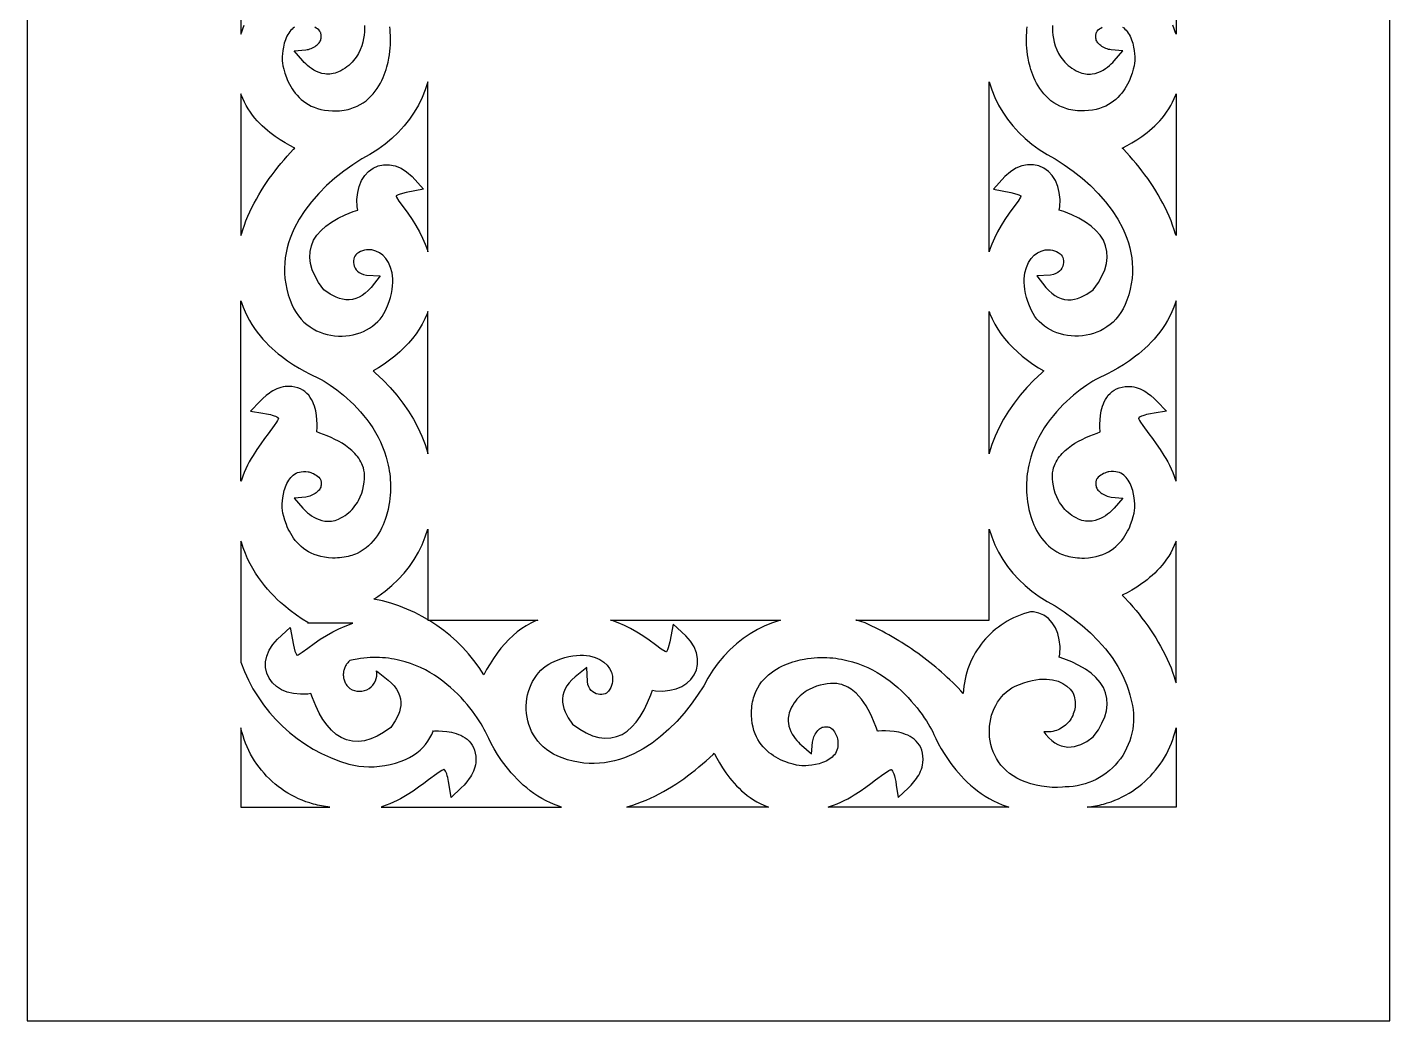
# Model space of a CAD drawing. Extents: x -128 to 128, y -328 to 328.
# Drawn here: x -127.5 to 127.5, y -327.5 to -141.6 of the extents above; entities that cross this region are included whole.
import ezdxf

# ---------------------------------------------------------------- set-up
doc = ezdxf.new("R2010")
doc.units = 0
doc.header["$MEASUREMENT"] = 0
doc.layers.get('0').update_dxf_attribs({"linetype": 'CONTINUOUS'})

msp = doc.modelspace()

# ---------------------------------------------------------------- linework, layer by layer
at = {"color": 1}
msp.add_lwpolyline([(-127.5, -327.5), (127.5, -327.5), (127.5, 327.5), (-127.5, 327.5)], close=True, dxfattribs=at)
for points in [[(-87.5, -109.06), (-87.5, -142.85), (-87.43, -142.62), (-87.17, -141.89), (-86.89, -141.19)], [(87.5, -109.06), (87.5, -142.85), (87.43, -142.62), (87.17, -141.89), (86.89, -141.19)], [(-77.46, -141.52), (-77.72, -141.7), (-77.95, -141.9), (-78.17, -142.13), (-78.38, -142.38), (-78.57, -142.65), (-78.75, -142.94), (-78.91, -143.25), (-79.05, -143.57), (-79.18, -143.9), (-79.3, -144.24), (-79.4, -144.57), (-79.56, -145.27), (-79.68, -145.92), (-79.75, -146.52), (-79.79, -147.05), (-79.81, -147.45), (-79.8, -147.83), (-79.74, -148.31), (-79.64, -148.8), (-79.49, -149.43), (-79.28, -150.15), (-79, -150.96), (-78.83, -151.37), (-78.64, -151.79), (-78.43, -152.22), (-78.19, -152.65), (-77.93, -153.07), (-77.64, -153.49), (-77.33, -153.9), (-77, -154.3), (-76.63, -154.69), (-76.24, -155.06), (-75.82, -155.41), (-75.36, -155.73), (-74.87, -156.03), (-74.35, -156.31), (-73.79, -156.55), (-73.19, -156.76), (-72.55, -156.94), (-71.87, -157.07), (-71.13, -157.16), (-70.35, -157.21), (-69.9, -157.21), (-69.45, -157.2), (-69.03, -157.18), (-68.61, -157.13), (-68.21, -157.08), (-67.83, -157.01), (-67.45, -156.93), (-67.09, -156.83), (-66.74, -156.73), (-66.41, -156.61), (-66.08, -156.48), (-65.78, -156.35), (-65.17, -156.04), (-64.62, -155.69), (-64.1, -155.32), (-63.62, -154.91), (-63.17, -154.48), (-62.76, -154.02), (-62.38, -153.55), (-62.03, -153.05), (-61.71, -152.55), (-61.41, -152.03), (-61.15, -151.51), (-60.91, -150.99), (-60.7, -150.48), (-60.51, -149.97), (-60.34, -149.47), (-60.2, -149), (-59.97, -148.1), (-59.8, -147.33), (-59.7, -146.72), (-59.62, -146.07), (-59.57, -145.47), (-59.53, -144.87), (-59.51, -144.29), (-59.51, -143.71), (-59.53, -143.13), (-59.56, -142.57), (-59.6, -142.01), (-59.66, -141.46)], [(-64.41, -141.26), (-64.38, -141.81), (-64.39, -142.4), (-64.45, -143.03), (-64.55, -143.69), (-64.7, -144.37), (-64.91, -145.07), (-65.19, -145.77), (-65.52, -146.45), (-65.72, -146.8), (-65.94, -147.14), (-66.18, -147.48), (-66.43, -147.8), (-66.71, -148.12), (-67.01, -148.42), (-67.33, -148.71), (-67.67, -148.99), (-68.03, -149.25), (-68.42, -149.5), (-68.83, -149.72), (-69.26, -149.93), (-69.58, -150.06), (-69.9, -150.16), (-70.22, -150.24), (-70.54, -150.3), (-70.86, -150.33), (-71.17, -150.34), (-71.47, -150.34), (-71.79, -150.31), (-72.35, -150.2), (-72.89, -150.04), (-73.39, -149.83), (-73.87, -149.58), (-74.3, -149.31), (-74.7, -149.03), (-75.06, -148.73), (-75.39, -148.44), (-75.68, -148.16), (-75.94, -147.88), (-77.54, -145.99), (-75.35, -145.79), (-75.1, -145.75), (-74.85, -145.7), (-74.6, -145.62), (-74.34, -145.52), (-74.09, -145.41), (-73.85, -145.28), (-73.62, -145.14), (-73.4, -144.99), (-73.21, -144.83), (-73.03, -144.66), (-72.88, -144.48), (-72.75, -144.31), (-72.65, -144.14), (-72.58, -143.96), (-72.53, -143.78), (-72.49, -143.58), (-72.47, -143.39), (-72.47, -143.21), (-72.48, -143.05), (-72.5, -142.91), (-72.53, -142.77), (-72.58, -142.64), (-72.63, -142.52), (-72.7, -142.41), (-72.76, -142.31), (-72.95, -142.08), (-73.16, -141.89), (-73.4, -141.71), (-73.65, -141.55)], [(77.46, -141.52), (77.72, -141.7), (77.95, -141.9), (78.17, -142.13), (78.38, -142.38), (78.57, -142.65), (78.75, -142.94), (78.91, -143.25), (79.05, -143.57), (79.18, -143.9), (79.3, -144.24), (79.4, -144.57), (79.56, -145.27), (79.68, -145.92), (79.75, -146.52), (79.79, -147.05), (79.81, -147.45), (79.8, -147.83), (79.74, -148.31), (79.64, -148.8), (79.49, -149.43), (79.28, -150.15), (79, -150.96), (78.83, -151.37), (78.64, -151.79), (78.43, -152.22), (78.19, -152.65), (77.93, -153.07), (77.64, -153.49), (77.33, -153.9), (77, -154.3), (76.63, -154.69), (76.24, -155.06), (75.82, -155.41), (75.36, -155.73), (74.87, -156.03), (74.35, -156.31), (73.79, -156.55), (73.19, -156.76), (72.55, -156.94), (71.87, -157.07), (71.13, -157.16), (70.35, -157.21), (69.9, -157.21), (69.45, -157.2), (69.03, -157.18), (68.61, -157.13), (68.21, -157.08), (67.82, -157.01), (67.45, -156.93), (67.09, -156.83), (66.74, -156.73), (66.41, -156.61), (66.08, -156.48), (65.78, -156.35), (65.17, -156.04), (64.62, -155.69), (64.1, -155.32), (63.62, -154.91), (63.17, -154.48), (62.76, -154.02), (62.38, -153.55), (62.03, -153.05), (61.71, -152.55), (61.41, -152.03), (61.15, -151.51), (60.91, -150.99), (60.7, -150.48), (60.51, -149.97), (60.34, -149.47), (60.2, -149), (59.97, -148.1), (59.8, -147.33), (59.7, -146.72), (59.62, -146.07), (59.57, -145.47), (59.53, -144.87), (59.51, -144.29), (59.51, -143.71), (59.53, -143.13), (59.56, -142.57), (59.6, -142.01), (59.66, -141.46)], [(64.41, -141.26), (64.38, -141.81), (64.39, -142.4), (64.45, -143.03), (64.55, -143.69), (64.7, -144.37), (64.91, -145.07), (65.19, -145.77), (65.52, -146.45), (65.72, -146.8), (65.94, -147.14), (66.18, -147.48), (66.43, -147.8), (66.71, -148.12), (67.01, -148.42), (67.33, -148.71), (67.67, -148.99), (68.03, -149.25), (68.42, -149.5), (68.83, -149.72), (69.26, -149.93), (69.58, -150.06), (69.9, -150.16), (70.22, -150.24), (70.54, -150.3), (70.86, -150.33), (71.17, -150.34), (71.47, -150.34), (71.79, -150.31), (72.35, -150.2), (72.89, -150.04), (73.39, -149.83), (73.87, -149.58), (74.3, -149.31), (74.7, -149.03), (75.06, -148.73), (75.39, -148.44), (75.68, -148.16), (75.94, -147.88), (77.54, -145.99), (75.35, -145.79), (75.1, -145.75), (74.85, -145.7), (74.6, -145.62), (74.34, -145.52), (74.09, -145.41), (73.85, -145.28), (73.62, -145.14), (73.4, -144.99), (73.21, -144.83), (73.03, -144.66), (72.88, -144.48), (72.75, -144.31), (72.65, -144.14), (72.58, -143.96), (72.53, -143.78), (72.49, -143.58), (72.47, -143.39), (72.47, -143.21), (72.48, -143.05), (72.5, -142.91), (72.53, -142.77), (72.58, -142.64), (72.63, -142.52), (72.7, -142.41), (72.76, -142.31), (72.95, -142.08), (73.16, -141.89), (73.4, -141.71), (73.65, -141.55)]]:
    msp.add_lwpolyline(points)
for points in [[(-52.5, -151.8), (-53, -153.28), (-53.6, -154.72), (-54.3, -156.12), (-55.09, -157.48), (-55.99, -158.79), (-56.98, -160.04), (-58.07, -161.24), (-59.25, -162.38), (-60.52, -163.44), (-61.89, -164.44), (-63.36, -165.36), (-64.85, -166.17), (-66.57, -167.29), (-68.27, -168.51), (-69.91, -169.82), (-71.47, -171.21), (-72.94, -172.68), (-74.3, -174.23), (-75.53, -175.84), (-76.62, -177.51), (-77.55, -179.24), (-77.94, -180.12), (-78.29, -181.01), (-78.6, -181.92), (-78.86, -182.84), (-79.06, -183.77), (-79.22, -184.72), (-79.32, -185.67), (-79.36, -186.64), (-79.34, -187.61), (-79.27, -188.6), (-79.13, -189.6), (-78.93, -190.61), (-78.66, -191.63), (-78.32, -192.66), (-77.99, -193.48), (-77.61, -194.25), (-77.19, -194.95), (-76.73, -195.6), (-76.24, -196.19), (-75.72, -196.73), (-75.16, -197.21), (-74.58, -197.64), (-73.97, -198.03), (-73.34, -198.36), (-72.7, -198.65), (-72.03, -198.88), (-71.35, -199.07), (-70.67, -199.22), (-69.97, -199.31), (-69.27, -199.36), (-68.58, -199.37), (-67.88, -199.32), (-67.2, -199.24), (-66.52, -199.11), (-65.86, -198.94), (-65.21, -198.73), (-64.59, -198.48), (-63.99, -198.19), (-63.42, -197.86), (-62.88, -197.49), (-62.37, -197.09), (-61.9, -196.65), (-61.47, -196.18), (-61.09, -195.67), (-60.74, -195.13), (-60.44, -194.55), (-60.08, -193.72), (-59.78, -192.91), (-59.53, -192.13), (-59.34, -191.38), (-59.21, -190.66), (-59.12, -189.97), (-59.08, -189.31), (-59.09, -188.68), (-59.14, -188.08), (-59.22, -187.54), (-59.5, -186.5), (-59.89, -185.61), (-60.38, -184.86), (-60.95, -184.25), (-61.58, -183.78), (-62.25, -183.45), (-62.98, -183.25), (-63.31, -183.21), (-63.67, -183.2), (-64.03, -183.23), (-64.39, -183.3), (-64.75, -183.41), (-65.11, -183.55), (-65.46, -183.74), (-65.79, -183.96), (-66.01, -184.16), (-66.18, -184.38), (-66.31, -184.64), (-66.4, -184.93), (-66.45, -185.26), (-66.45, -185.6), (-66.4, -185.95), (-66.29, -186.3), (-66.14, -186.63), (-65.93, -186.94), (-65.67, -187.22), (-65.36, -187.47), (-64.98, -187.68), (-64.54, -187.84), (-64.02, -187.94), (-61.42, -188.07), (-63.13, -190.25), (-63.68, -190.84), (-64.24, -191.35), (-64.81, -191.78), (-65.4, -192.11), (-66.01, -192.36), (-66.63, -192.52), (-67.26, -192.58), (-67.87, -192.56), (-68.48, -192.47), (-69.07, -192.31), (-69.67, -192.09), (-70.78, -191.52), (-72.02, -190.7), (-72.96, -189.34), (-73.64, -188.14), (-74.15, -186.96), (-74.48, -185.79), (-74.62, -184.65), (-74.57, -183.53), (-74.33, -182.46), (-73.9, -181.44), (-73.29, -180.48), (-72.52, -179.6), (-71.6, -178.78), (-70.53, -178.02), (-69.32, -177.32), (-67.97, -176.67), (-66.48, -176.06), (-65.66, -175.78), (-65.75, -175.19), (-65.79, -173.8), (-65.66, -172.52), (-65.38, -171.34), (-64.93, -170.27), (-64.34, -169.34), (-63.62, -168.55), (-62.77, -167.94), (-61.83, -167.51), (-60.8, -167.3), (-59.73, -167.3), (-58.64, -167.52), (-57.55, -167.96), (-56.49, -168.62), (-55.46, -169.5), (-53.31, -171.86), (-56.6, -172.5), (-57.73, -172.79), (-58.1, -172.92), (-58.35, -173.04), (-58.47, -173.12), (-58.45, -173.19), (-58.38, -173.38), (-57.94, -174.14), (-57.16, -175.19), (-56.3, -176.35), (-55.49, -177.52), (-54.76, -178.69), (-54.11, -179.86), (-53.53, -181.01), (-53.02, -182.17), (-52.59, -183.31), (-52.5, -183.6)], [(52.5, -151.8), (53, -153.28), (53.6, -154.72), (54.3, -156.12), (55.09, -157.48), (55.99, -158.79), (56.98, -160.04), (58.07, -161.24), (59.25, -162.38), (60.52, -163.44), (61.89, -164.44), (63.36, -165.36), (64.85, -166.17), (66.57, -167.29), (68.27, -168.51), (69.91, -169.82), (71.47, -171.21), (72.94, -172.68), (74.3, -174.23), (75.53, -175.84), (76.62, -177.51), (77.55, -179.24), (77.94, -180.12), (78.29, -181.01), (78.6, -181.92), (78.86, -182.84), (79.06, -183.77), (79.22, -184.72), (79.32, -185.67), (79.36, -186.64), (79.34, -187.61), (79.27, -188.6), (79.13, -189.6), (78.93, -190.61), (78.66, -191.63), (78.32, -192.66), (77.99, -193.48), (77.61, -194.25), (77.19, -194.95), (76.73, -195.6), (76.24, -196.19), (75.72, -196.73), (75.16, -197.21), (74.58, -197.64), (73.97, -198.03), (73.34, -198.36), (72.7, -198.65), (72.03, -198.88), (71.35, -199.07), (70.67, -199.22), (69.97, -199.31), (69.27, -199.36), (68.58, -199.37), (67.88, -199.32), (67.2, -199.24), (66.52, -199.11), (65.86, -198.94), (65.21, -198.73), (64.59, -198.48), (63.99, -198.19), (63.42, -197.86), (62.88, -197.49), (62.37, -197.09), (61.9, -196.65), (61.47, -196.18), (61.09, -195.67), (60.74, -195.13), (60.44, -194.55), (60.08, -193.72), (59.78, -192.91), (59.53, -192.13), (59.34, -191.38), (59.21, -190.66), (59.12, -189.97), (59.08, -189.31), (59.09, -188.68), (59.14, -188.08), (59.22, -187.54), (59.5, -186.5), (59.89, -185.61), (60.38, -184.86), (60.95, -184.25), (61.58, -183.78), (62.25, -183.45), (62.98, -183.25), (63.31, -183.21), (63.67, -183.2), (64.03, -183.23), (64.39, -183.3), (64.75, -183.41), (65.11, -183.55), (65.46, -183.74), (65.79, -183.96), (66.01, -184.16), (66.18, -184.38), (66.31, -184.64), (66.4, -184.93), (66.45, -185.26), (66.45, -185.6), (66.4, -185.95), (66.29, -186.3), (66.14, -186.63), (65.93, -186.94), (65.67, -187.22), (65.36, -187.47), (64.98, -187.68), (64.54, -187.84), (64.02, -187.94), (61.42, -188.07), (63.13, -190.25), (63.68, -190.84), (64.24, -191.35), (64.81, -191.78), (65.4, -192.11), (66.01, -192.36), (66.63, -192.52), (67.26, -192.58), (67.87, -192.56), (68.48, -192.47), (69.07, -192.31), (69.67, -192.09), (70.78, -191.52), (72.02, -190.7), (72.96, -189.34), (73.64, -188.14), (74.15, -186.96), (74.48, -185.79), (74.62, -184.65), (74.57, -183.53), (74.33, -182.46), (73.9, -181.44), (73.29, -180.48), (72.52, -179.6), (71.6, -178.78), (70.53, -178.02), (69.32, -177.32), (67.97, -176.67), (66.48, -176.06), (65.66, -175.78), (65.75, -175.19), (65.79, -173.8), (65.66, -172.52), (65.38, -171.34), (64.93, -170.27), (64.34, -169.34), (63.62, -168.55), (62.77, -167.94), (61.83, -167.51), (60.8, -167.3), (59.73, -167.3), (58.64, -167.52), (57.55, -167.96), (56.49, -168.62), (55.46, -169.5), (53.31, -171.86), (56.6, -172.5), (57.73, -172.79), (58.1, -172.92), (58.35, -173.04), (58.47, -173.12), (58.45, -173.19), (58.38, -173.38), (57.94, -174.14), (57.16, -175.19), (56.3, -176.35), (55.49, -177.52), (54.76, -178.69), (54.11, -179.86), (53.53, -181.01), (53.02, -182.17), (52.59, -183.31), (52.5, -183.6)], [(-87.5, -154.04), (-87.5, -180.56), (-87.43, -180.29), (-87.16, -179.45), (-86.87, -178.61), (-86.56, -177.77), (-86.21, -176.95), (-85.85, -176.13), (-85.46, -175.32), (-85.05, -174.51), (-84.62, -173.72), (-84.17, -172.94), (-83.7, -172.16), (-83.22, -171.4), (-82.72, -170.64), (-82.2, -169.9), (-81.67, -169.17), (-81.13, -168.45), (-80.58, -167.74), (-80.01, -167.05), (-79.44, -166.37), (-78.85, -165.7), (-77.67, -164.41), (-77.44, -164.18), (-77.53, -164.13), (-78.34, -163.71), (-79.22, -163.21), (-80.15, -162.65), (-81.1, -162.01), (-81.59, -161.65), (-82.08, -161.28), (-82.56, -160.88), (-83.05, -160.46), (-83.52, -160.02), (-83.99, -159.56), (-84.45, -159.07), (-84.9, -158.55), (-85.33, -158.01), (-85.74, -157.44), (-86.13, -156.85), (-86.5, -156.22), (-86.85, -155.57), (-87.16, -154.9), (-87.45, -154.19)], [(87.5, -154.04), (87.5, -180.56), (87.43, -180.29), (87.16, -179.45), (86.87, -178.61), (86.56, -177.77), (86.21, -176.95), (85.85, -176.13), (85.46, -175.32), (85.05, -174.51), (84.62, -173.72), (84.17, -172.94), (83.7, -172.16), (83.22, -171.4), (82.72, -170.64), (82.2, -169.9), (81.67, -169.17), (81.13, -168.45), (80.58, -167.74), (80.01, -167.05), (79.44, -166.37), (78.85, -165.7), (77.67, -164.41), (77.44, -164.18), (77.53, -164.13), (78.34, -163.71), (79.22, -163.21), (80.15, -162.65), (81.1, -162.01), (81.59, -161.65), (82.08, -161.28), (82.56, -160.88), (83.05, -160.46), (83.52, -160.02), (83.99, -159.56), (84.45, -159.07), (84.9, -158.55), (85.33, -158.01), (85.74, -157.44), (86.13, -156.85), (86.5, -156.22), (86.85, -155.57), (87.16, -154.9), (87.45, -154.19)], [(-87.5, -192.75), (-87.4, -193.07), (-87.08, -193.96), (-86.72, -194.82), (-86.32, -195.64), (-85.89, -196.44), (-85.44, -197.2), (-84.95, -197.92), (-84.45, -198.62), (-83.93, -199.29), (-83.39, -199.92), (-82.83, -200.53), (-82.27, -201.11), (-81.69, -201.66), (-81.11, -202.18), (-80.53, -202.67), (-79.94, -203.13), (-79.36, -203.57), (-78.78, -203.99), (-77.66, -204.73), (-76.59, -205.38), (-75.59, -205.94), (-74.68, -206.4), (-73.9, -206.78), (-73.46, -206.99), (-72.99, -207.24), (-72.48, -207.52), (-71.94, -207.83), (-71.38, -208.18), (-70.8, -208.57), (-70.19, -208.99), (-69.57, -209.44), (-68.94, -209.92), (-68.31, -210.44), (-67.67, -210.99), (-67.03, -211.58), (-66.39, -212.19), (-65.76, -212.84), (-65.14, -213.52), (-64.54, -214.24), (-63.95, -214.98), (-63.39, -215.75), (-62.85, -216.56), (-62.33, -217.39), (-61.85, -218.26), (-61.41, -219.15), (-61, -220.08), (-60.64, -221.03), (-60.32, -222.02), (-60.05, -223.04), (-59.93, -223.55), (-59.83, -224.08), (-59.74, -224.61), (-59.66, -225.15), (-59.6, -225.7), (-59.56, -226.26), (-59.53, -226.82), (-59.51, -227.39), (-59.51, -227.97), (-59.53, -228.56), (-59.57, -229.16), (-59.62, -229.76), (-59.7, -230.41), (-59.8, -231.02), (-59.97, -231.79), (-60.2, -232.69), (-60.34, -233.16), (-60.51, -233.66), (-60.7, -234.16), (-60.91, -234.68), (-61.15, -235.2), (-61.41, -235.72), (-61.71, -236.23), (-62.03, -236.74), (-62.38, -237.23), (-62.76, -237.71), (-63.17, -238.17), (-63.62, -238.6), (-64.1, -239.01), (-64.62, -239.38), (-65.17, -239.72), (-65.78, -240.03), (-66.08, -240.17), (-66.41, -240.3), (-66.74, -240.41), (-67.09, -240.52), (-67.45, -240.61), (-67.83, -240.7), (-68.21, -240.77), (-68.61, -240.82), (-69.03, -240.86), (-69.45, -240.89), (-69.9, -240.9), (-70.35, -240.9), (-71.13, -240.85), (-71.87, -240.76), (-72.55, -240.62), (-73.19, -240.45), (-73.79, -240.24), (-74.35, -239.99), (-74.87, -239.72), (-75.36, -239.42), (-75.82, -239.09), (-76.24, -238.74), (-76.63, -238.38), (-77, -237.99), (-77.33, -237.59), (-77.64, -237.18), (-77.93, -236.76), (-78.19, -236.33), (-78.43, -235.9), (-78.64, -235.48), (-78.83, -235.05), (-79, -234.64), (-79.28, -233.84), (-79.49, -233.12), (-79.64, -232.49), (-79.74, -232), (-79.8, -231.52), (-79.81, -231.14), (-79.79, -230.73), (-79.75, -230.21), (-79.68, -229.61), (-79.56, -228.95), (-79.4, -228.26), (-79.3, -227.93), (-79.18, -227.59), (-79.05, -227.26), (-78.91, -226.94), (-78.75, -226.63), (-78.57, -226.34), (-78.38, -226.07), (-78.17, -225.82), (-77.95, -225.59), (-77.72, -225.38), (-77.46, -225.21), (-77.19, -225.05), (-76.89, -224.92), (-76.56, -224.82), (-76.21, -224.75), (-75.81, -224.72), (-75.38, -224.72), (-74.92, -224.76), (-74.8, -224.79), (-74.41, -224.9), (-74.18, -224.99), (-73.92, -225.1), (-73.65, -225.24), (-73.4, -225.4), (-73.16, -225.57), (-72.95, -225.77), (-72.76, -226), (-72.7, -226.09), (-72.63, -226.21), (-72.58, -226.33), (-72.53, -226.46), (-72.5, -226.59), (-72.48, -226.74), (-72.47, -226.9), (-72.47, -227.08), (-72.49, -227.27), (-72.53, -227.47), (-72.58, -227.65), (-72.65, -227.82), (-72.75, -228), (-72.88, -228.17), (-73.03, -228.35), (-73.21, -228.51), (-73.4, -228.68), (-73.62, -228.83), (-73.85, -228.97), (-74.09, -229.1), (-74.34, -229.21), (-74.6, -229.3), (-74.85, -229.38), (-75.1, -229.44), (-75.35, -229.48), (-77.54, -229.67), (-75.94, -231.57), (-75.68, -231.85), (-75.39, -232.13), (-75.06, -232.42), (-74.7, -232.71), (-74.3, -233), (-73.87, -233.27), (-73.39, -233.51), (-72.89, -233.72), (-72.35, -233.89), (-71.79, -233.99), (-71.47, -234.02), (-71.17, -234.03), (-70.86, -234.02), (-70.54, -233.99), (-70.22, -233.93), (-69.9, -233.85), (-69.58, -233.75), (-69.26, -233.62), (-68.83, -233.41), (-68.42, -233.18), (-68.03, -232.94), (-67.67, -232.68), (-67.33, -232.4), (-67.01, -232.11), (-66.71, -231.8), (-66.43, -231.49), (-66.18, -231.16), (-65.94, -230.83), (-65.72, -230.49), (-65.52, -230.14), (-65.19, -229.45), (-64.91, -228.75), (-64.7, -228.06), (-64.55, -227.38), (-64.45, -226.72), (-64.39, -226.09), (-64.38, -225.5), (-64.41, -224.95), (-64.48, -224.45), (-64.59, -224), (-64.73, -223.61), (-64.89, -223.25), (-65.06, -222.9), (-65.25, -222.56), (-65.46, -222.24), (-65.69, -221.93), (-65.93, -221.63), (-66.19, -221.33), (-66.73, -220.8), (-67.31, -220.31), (-67.93, -219.85), (-68.58, -219.43), (-69.25, -219.05), (-69.94, -218.69), (-70.63, -218.37), (-71.34, -218.06), (-72.72, -217.52), (-73.31, -217.3), (-73.3, -217.13), (-73.27, -216.52), (-73.26, -215.82), (-73.29, -215.04), (-73.37, -214.22), (-73.44, -213.79), (-73.52, -213.35), (-73.62, -212.92), (-73.75, -212.49), (-73.9, -212.06), (-74.08, -211.64), (-74.29, -211.22), (-74.54, -210.83), (-74.82, -210.45), (-75.15, -210.09), (-75.52, -209.76), (-75.93, -209.48), (-76.39, -209.23), (-76.88, -209.04), (-77.41, -208.9), (-77.97, -208.82), (-78.57, -208.8), (-79.2, -208.83), (-79.61, -208.89), (-80.02, -208.99), (-80.41, -209.11), (-80.79, -209.25), (-81.16, -209.42), (-81.51, -209.61), (-81.85, -209.81), (-82.19, -210.04), (-82.81, -210.51), (-83.39, -211.02), (-83.93, -211.54), (-85.71, -213.44), (-83.38, -213.81), (-82.73, -213.91), (-81.99, -214.06), (-81.64, -214.16), (-81.3, -214.26), (-81.01, -214.38), (-80.77, -214.5), (-80.58, -214.63), (-80.55, -214.67), (-80.51, -214.7), (-80.5, -214.73), (-80.49, -214.74), (-80.49, -214.74), (-80.5, -214.77), (-80.51, -214.83), (-80.55, -214.93), (-80.68, -215.18), (-80.85, -215.47), (-81.28, -216.12), (-82.42, -217.68), (-83.09, -218.56), (-83.8, -219.53), (-84.52, -220.57), (-85.24, -221.69), (-85.59, -222.29), (-85.94, -222.9), (-86.27, -223.54), (-86.59, -224.2), (-86.89, -224.88), (-87.17, -225.58), (-87.43, -226.31), (-87.5, -226.53)], [(87.5, -192.75), (87.4, -193.07), (87.08, -193.96), (86.72, -194.82), (86.32, -195.64), (85.89, -196.44), (85.44, -197.2), (84.95, -197.92), (84.45, -198.62), (83.93, -199.29), (83.39, -199.92), (82.83, -200.53), (82.27, -201.11), (81.69, -201.66), (81.11, -202.18), (80.53, -202.67), (79.94, -203.13), (79.36, -203.57), (78.78, -203.99), (77.66, -204.73), (76.59, -205.38), (75.59, -205.94), (74.68, -206.4), (73.9, -206.78), (73.46, -206.99), (72.99, -207.24), (72.48, -207.52), (71.94, -207.83), (71.38, -208.18), (70.8, -208.57), (70.19, -208.99), (69.57, -209.44), (68.94, -209.92), (68.31, -210.44), (67.67, -210.99), (67.03, -211.58), (66.39, -212.19), (65.76, -212.84), (65.14, -213.52), (64.54, -214.24), (63.95, -214.98), (63.39, -215.75), (62.85, -216.56), (62.33, -217.39), (61.85, -218.26), (61.41, -219.15), (61, -220.08), (60.64, -221.03), (60.32, -222.02), (60.05, -223.04), (59.93, -223.55), (59.83, -224.08), (59.74, -224.61), (59.66, -225.15), (59.6, -225.7), (59.56, -226.26), (59.53, -226.82), (59.51, -227.39), (59.51, -227.97), (59.53, -228.56), (59.57, -229.16), (59.62, -229.76), (59.7, -230.41), (59.8, -231.02), (59.97, -231.79), (60.2, -232.69), (60.34, -233.16), (60.51, -233.66), (60.7, -234.16), (60.91, -234.68), (61.15, -235.2), (61.41, -235.72), (61.71, -236.23), (62.03, -236.74), (62.38, -237.23), (62.76, -237.71), (63.17, -238.17), (63.62, -238.6), (64.1, -239.01), (64.62, -239.38), (65.17, -239.72), (65.78, -240.03), (66.08, -240.17), (66.41, -240.3), (66.74, -240.41), (67.09, -240.52), (67.45, -240.61), (67.82, -240.7), (68.21, -240.77), (68.61, -240.82), (69.03, -240.86), (69.45, -240.89), (69.9, -240.9), (70.35, -240.9), (71.13, -240.85), (71.87, -240.76), (72.55, -240.62), (73.19, -240.45), (73.79, -240.24), (74.35, -239.99), (74.87, -239.72), (75.36, -239.42), (75.82, -239.09), (76.24, -238.74), (76.63, -238.38), (77, -237.99), (77.33, -237.59), (77.64, -237.18), (77.93, -236.76), (78.19, -236.33), (78.43, -235.9), (78.64, -235.48), (78.83, -235.05), (79, -234.64), (79.28, -233.84), (79.49, -233.12), (79.64, -232.49), (79.74, -232), (79.8, -231.52), (79.81, -231.14), (79.79, -230.73), (79.75, -230.21), (79.68, -229.61), (79.56, -228.95), (79.4, -228.26), (79.3, -227.93), (79.18, -227.59), (79.05, -227.26), (78.91, -226.94), (78.75, -226.63), (78.57, -226.34), (78.38, -226.07), (78.17, -225.82), (77.95, -225.59), (77.72, -225.38), (77.46, -225.21), (77.19, -225.05), (76.89, -224.92), (76.56, -224.82), (76.21, -224.75), (75.81, -224.72), (75.38, -224.72), (74.92, -224.76), (74.8, -224.79), (74.41, -224.9), (74.18, -224.99), (73.92, -225.1), (73.65, -225.24), (73.4, -225.4), (73.16, -225.57), (72.95, -225.77), (72.76, -226), (72.7, -226.09), (72.63, -226.21), (72.58, -226.33), (72.53, -226.46), (72.5, -226.59), (72.48, -226.74), (72.47, -226.9), (72.47, -227.08), (72.49, -227.27), (72.53, -227.47), (72.58, -227.65), (72.65, -227.82), (72.75, -228), (72.88, -228.17), (73.03, -228.35), (73.21, -228.51), (73.4, -228.68), (73.62, -228.83), (73.85, -228.97), (74.09, -229.1), (74.34, -229.21), (74.6, -229.3), (74.85, -229.38), (75.1, -229.44), (75.35, -229.48), (77.54, -229.67), (75.94, -231.57), (75.68, -231.85), (75.39, -232.13), (75.06, -232.42), (74.7, -232.71), (74.3, -233), (73.87, -233.27), (73.39, -233.51), (72.89, -233.72), (72.35, -233.89), (71.79, -233.99), (71.47, -234.02), (71.17, -234.03), (70.86, -234.02), (70.54, -233.99), (70.22, -233.93), (69.9, -233.85), (69.58, -233.75), (69.26, -233.62), (68.83, -233.41), (68.42, -233.18), (68.03, -232.94), (67.67, -232.68), (67.33, -232.4), (67.01, -232.11), (66.71, -231.8), (66.43, -231.49), (66.18, -231.16), (65.94, -230.83), (65.72, -230.49), (65.52, -230.14), (65.19, -229.45), (64.91, -228.75), (64.7, -228.06), (64.55, -227.38), (64.45, -226.72), (64.39, -226.09), (64.38, -225.5), (64.41, -224.95), (64.48, -224.45), (64.59, -224), (64.73, -223.61), (64.89, -223.25), (65.06, -222.9), (65.25, -222.56), (65.46, -222.24), (65.69, -221.93), (65.93, -221.63), (66.19, -221.33), (66.73, -220.8), (67.31, -220.31), (67.93, -219.85), (68.58, -219.43), (69.25, -219.05), (69.94, -218.69), (70.63, -218.37), (71.34, -218.06), (72.72, -217.52), (73.31, -217.3), (73.3, -217.13), (73.27, -216.52), (73.26, -215.82), (73.29, -215.04), (73.37, -214.22), (73.44, -213.79), (73.52, -213.35), (73.62, -212.92), (73.75, -212.49), (73.9, -212.06), (74.08, -211.64), (74.29, -211.22), (74.54, -210.83), (74.82, -210.45), (75.15, -210.09), (75.52, -209.76), (75.93, -209.48), (76.39, -209.23), (76.88, -209.04), (77.41, -208.9), (77.97, -208.82), (78.57, -208.8), (79.2, -208.83), (79.61, -208.89), (80.02, -208.99), (80.41, -209.11), (80.79, -209.25), (81.16, -209.42), (81.51, -209.61), (81.85, -209.81), (82.19, -210.04), (82.81, -210.51), (83.39, -211.02), (83.93, -211.54), (85.71, -213.44), (83.38, -213.81), (82.73, -213.91), (81.99, -214.06), (81.64, -214.16), (81.3, -214.26), (81.01, -214.38), (80.77, -214.5), (80.58, -214.63), (80.55, -214.67), (80.51, -214.7), (80.5, -214.73), (80.49, -214.74), (80.49, -214.74), (80.5, -214.77), (80.51, -214.83), (80.55, -214.93), (80.68, -215.18), (80.85, -215.47), (81.28, -216.12), (82.42, -217.68), (83.09, -218.56), (83.8, -219.53), (84.52, -220.57), (85.24, -221.69), (85.59, -222.29), (85.94, -222.9), (86.27, -223.54), (86.59, -224.2), (86.89, -224.88), (87.17, -225.58), (87.43, -226.31), (87.5, -226.53)], [(-52.5, -194.75), (-52.65, -195.17), (-53.08, -196.15), (-53.57, -197.11), (-54.12, -198.04), (-54.74, -198.95), (-55.41, -199.84), (-56.15, -200.7), (-56.95, -201.53), (-57.8, -202.34), (-58.71, -203.12), (-59.68, -203.87), (-60.7, -204.59), (-61.77, -205.29), (-62.77, -205.88), (-62.36, -206.23), (-60.9, -207.59), (-59.56, -208.98), (-58.31, -210.42), (-57.18, -211.9), (-56.14, -213.4), (-55.21, -214.94), (-54.39, -216.49), (-53.67, -218.07), (-53.05, -219.66), (-52.53, -221.26), (-52.5, -221.4)], [(52.5, -194.75), (52.65, -195.17), (53.08, -196.15), (53.57, -197.11), (54.12, -198.04), (54.74, -198.95), (55.41, -199.84), (56.15, -200.7), (56.95, -201.53), (57.8, -202.34), (58.71, -203.12), (59.68, -203.87), (60.7, -204.59), (61.77, -205.29), (62.77, -205.88), (62.36, -206.23), (60.9, -207.59), (59.56, -208.98), (58.31, -210.42), (57.18, -211.9), (56.14, -213.4), (55.21, -214.94), (54.39, -216.49), (53.67, -218.07), (53.05, -219.66), (52.53, -221.26), (52.5, -221.4)], [(87.5, -237.72), (87.45, -237.88), (87.16, -238.58), (86.85, -239.26), (86.5, -239.91), (86.13, -240.53), (85.74, -241.13), (85.33, -241.7), (84.9, -242.24), (84.45, -242.75), (83.99, -243.24), (83.52, -243.71), (83.05, -244.15), (82.56, -244.57), (82.08, -244.96), (81.59, -245.34), (81.1, -245.69), (80.15, -246.33), (79.22, -246.9), (78.34, -247.39), (77.53, -247.82), (77.44, -247.86), (77.67, -248.1), (78.85, -249.38), (79.44, -250.05), (80.01, -250.74), (80.58, -251.43), (81.13, -252.14), (81.67, -252.86), (82.2, -253.59), (82.72, -254.33), (83.22, -255.08), (83.7, -255.85), (84.17, -256.62), (84.62, -257.41), (85.05, -258.2), (85.46, -259), (85.85, -259.81), (86.21, -260.63), (86.56, -261.46), (86.87, -262.29), (87.16, -263.13), (87.43, -263.98), (87.5, -264.24)], [(13.47, -252.5), (11.99, -253), (10.55, -253.6), (9.14, -254.3), (7.79, -255.09), (6.48, -255.99), (5.22, -256.98), (4.02, -258.07), (2.89, -259.25), (1.82, -260.52), (0.82, -261.89), (-0.1, -263.36), (-0.9, -264.85), (-2.03, -266.57), (-3.25, -268.27), (-4.56, -269.91), (-5.95, -271.47), (-7.42, -272.94), (-8.96, -274.3), (-10.57, -275.53), (-12.24, -276.62), (-13.98, -277.55), (-14.85, -277.94), (-15.75, -278.29), (-16.66, -278.6), (-17.58, -278.86), (-18.51, -279.06), (-19.45, -279.22), (-20.41, -279.32), (-21.37, -279.36), (-22.35, -279.34), (-23.33, -279.27), (-24.33, -279.13), (-25.34, -278.93), (-26.36, -278.66), (-27.39, -278.32), (-28.22, -277.99), (-28.98, -277.61), (-29.68, -277.19), (-30.33, -276.73), (-30.92, -276.24), (-31.46, -275.72), (-31.94, -275.16), (-32.38, -274.58), (-32.76, -273.97), (-33.1, -273.34), (-33.38, -272.7), (-33.62, -272.03), (-33.81, -271.35), (-33.95, -270.67), (-34.05, -269.97), (-34.1, -269.27), (-34.1, -268.58), (-34.06, -267.88), (-33.97, -267.2), (-33.85, -266.52), (-33.68, -265.86), (-33.46, -265.21), (-33.21, -264.59), (-32.92, -263.99), (-32.59, -263.42), (-32.22, -262.88), (-31.82, -262.37), (-31.38, -261.9), (-30.91, -261.47), (-30.41, -261.09), (-29.87, -260.74), (-29.29, -260.44), (-28.46, -260.08), (-27.65, -259.78), (-26.87, -259.53), (-26.12, -259.34), (-25.39, -259.21), (-24.7, -259.12), (-24.04, -259.08), (-23.41, -259.09), (-22.82, -259.14), (-22.28, -259.22), (-21.23, -259.5), (-20.35, -259.89), (-19.6, -260.38), (-18.98, -260.95), (-18.51, -261.58), (-18.18, -262.25), (-17.98, -262.98), (-17.94, -263.31), (-17.94, -263.67), (-17.97, -264.03), (-18.03, -264.39), (-18.14, -264.75), (-18.29, -265.11), (-18.48, -265.46), (-18.69, -265.79), (-18.89, -266.01), (-19.11, -266.18), (-19.37, -266.31), (-19.67, -266.4), (-19.99, -266.45), (-20.33, -266.45), (-20.68, -266.4), (-21.03, -266.29), (-21.36, -266.14), (-21.67, -265.93), (-21.96, -265.67), (-22.2, -265.36), (-22.41, -264.98), (-22.57, -264.54), (-22.67, -264.02), (-22.8, -261.42), (-24.98, -263.13), (-25.58, -263.68), (-26.09, -264.24), (-26.51, -264.81), (-26.85, -265.4), (-27.09, -266.01), (-27.25, -266.63), (-27.32, -267.26), (-27.3, -267.87), (-27.21, -268.48), (-27.05, -269.07), (-26.82, -269.67), (-26.25, -270.78), (-25.44, -272.02), (-24.08, -272.96), (-22.87, -273.64), (-21.69, -274.15), (-20.53, -274.48), (-19.38, -274.62), (-18.27, -274.57), (-17.19, -274.33), (-16.17, -273.9), (-15.22, -273.29), (-14.33, -272.52), (-13.51, -271.6), (-12.76, -270.53), (-12.05, -269.32), (-11.4, -267.97), (-10.8, -266.48), (-10.51, -265.66), (-9.92, -265.75), (-8.54, -265.79), (-7.25, -265.66), (-6.07, -265.38), (-5, -264.93), (-4.07, -264.34), (-3.29, -263.62), (-2.67, -262.77), (-2.25, -261.83), (-2.03, -260.8), (-2.03, -259.73), (-2.26, -258.64), (-2.7, -257.55), (-3.36, -256.49), (-4.23, -255.46), (-6.59, -253.31), (-7.23, -256.6), (-7.52, -257.73), (-7.65, -258.1), (-7.78, -258.35), (-7.85, -258.47), (-7.92, -258.45), (-8.12, -258.38), (-8.87, -257.94), (-9.93, -257.16), (-11.09, -256.3), (-12.26, -255.49), (-13.43, -254.76), (-14.59, -254.11), (-15.75, -253.53), (-16.9, -253.02), (-18.05, -252.59), (-18.34, -252.5)], [(56.2, -287.5), (22.42, -287.5), (22.64, -287.43), (23.37, -287.17), (24.08, -286.89), (24.76, -286.59), (25.41, -286.27), (26.05, -285.94), (26.67, -285.59), (27.26, -285.24), (28.38, -284.52), (29.43, -283.8), (30.39, -283.09), (31.27, -282.42), (32.83, -281.28), (33.48, -280.85), (33.77, -280.68), (34.03, -280.55), (34.12, -280.51), (34.18, -280.5), (34.21, -280.49), (34.22, -280.49), (34.23, -280.5), (34.25, -280.51), (34.29, -280.55), (34.32, -280.58), (34.45, -280.77), (34.57, -281.01), (34.69, -281.3), (34.8, -281.64), (34.89, -281.99), (35.04, -282.73), (35.14, -283.38), (35.51, -285.71), (37.41, -283.93), (37.94, -283.39), (38.44, -282.81), (38.91, -282.19), (39.14, -281.85), (39.34, -281.51), (39.53, -281.16), (39.7, -280.79), (39.85, -280.41), (39.97, -280.02), (40.06, -279.61), (40.12, -279.2), (40.15, -278.57), (40.13, -277.97), (40.05, -277.41), (39.91, -276.88), (39.72, -276.39), (39.48, -275.93), (39.19, -275.52), (38.86, -275.15), (38.51, -274.82), (38.13, -274.54), (37.73, -274.29), (37.32, -274.08), (36.89, -273.9), (36.46, -273.75), (36.03, -273.62), (35.6, -273.52), (35.17, -273.44), (34.73, -273.37), (33.91, -273.29), (33.14, -273.26), (32.43, -273.27), (31.82, -273.3), (31.65, -273.31), (31.44, -272.72), (30.89, -271.34), (30.59, -270.63), (30.26, -269.94), (29.9, -269.25), (29.52, -268.58), (29.1, -267.93), (28.64, -267.31), (28.15, -266.73), (27.62, -266.19), (27.33, -265.93), (27.03, -265.69), (26.72, -265.46), (26.39, -265.25), (26.05, -265.06), (25.7, -264.89), (25.34, -264.73), (24.95, -264.59), (24.51, -264.48), (24, -264.41), (23.45, -264.38), (22.86, -264.39), (22.23, -264.45), (21.57, -264.55), (20.89, -264.7), (20.2, -264.91), (19.5, -265.19), (18.81, -265.52), (18.46, -265.72), (18.12, -265.94), (17.79, -266.18), (17.47, -266.43), (17.15, -266.71), (16.85, -267.01), (16.55, -267.33), (16.28, -267.67), (16.01, -268.03), (15.77, -268.42), (15.54, -268.83), (15.33, -269.26), (15.21, -269.58), (15.1, -269.9), (15.02, -270.22), (14.97, -270.54), (14.93, -270.86), (14.92, -271.17), (14.93, -271.47), (14.96, -271.79), (15.06, -272.35), (15.23, -272.89), (15.44, -273.39), (15.68, -273.87), (15.95, -274.3), (16.24, -274.7), (16.53, -275.06), (16.82, -275.39), (17.11, -275.68), (17.38, -275.94), (19.28, -277.54), (19.47, -275.35), (19.51, -275.1), (19.57, -274.85), (19.65, -274.6), (19.74, -274.34), (19.86, -274.09), (19.98, -273.85), (20.12, -273.62), (20.28, -273.4), (20.44, -273.21), (20.61, -273.03), (20.78, -272.88), (20.96, -272.75), (21.13, -272.65), (21.3, -272.58), (21.48, -272.53), (21.68, -272.49), (21.88, -272.47), (22.05, -272.47), (22.21, -272.48), (22.36, -272.5), (22.49, -272.53), (22.62, -272.58), (22.74, -272.63), (22.86, -272.7), (22.95, -272.76), (23.18, -272.95), (23.38, -273.16), (23.56, -273.4), (23.72, -273.65), (23.85, -273.92), (23.96, -274.18), (24.05, -274.41), (24.17, -274.8), (24.19, -274.92), (24.23, -275.38), (24.23, -275.81), (24.2, -276.21), (24.13, -276.56), (24.03, -276.89), (23.9, -277.19), (23.75, -277.46), (23.57, -277.72), (23.36, -277.95), (23.14, -278.17), (22.89, -278.38), (22.61, -278.57), (22.32, -278.75), (22.02, -278.91), (21.7, -279.05), (21.36, -279.18), (21.03, -279.3), (20.69, -279.4), (20, -279.56), (19.34, -279.68), (18.74, -279.75), (18.22, -279.79), (17.81, -279.81), (17.44, -279.8), (16.95, -279.74), (16.46, -279.64), (15.84, -279.49), (15.11, -279.28), (14.31, -279), (13.9, -278.83), (13.48, -278.64), (13.05, -278.43), (12.62, -278.19), (12.19, -277.93), (11.77, -277.64), (11.36, -277.33), (10.96, -277), (10.58, -276.63), (10.21, -276.24), (9.86, -275.82), (9.53, -275.36), (9.23, -274.87), (8.96, -274.35), (8.71, -273.79), (8.5, -273.19), (8.33, -272.55), (8.19, -271.87), (8.1, -271.13), (8.06, -270.35), (8.05, -269.9), (8.06, -269.45), (8.09, -269.03), (8.13, -268.61), (8.19, -268.21), (8.26, -267.83), (8.34, -267.45), (8.43, -267.09), (8.54, -266.74), (8.66, -266.41), (8.78, -266.08), (8.92, -265.78), (9.23, -265.17), (9.57, -264.62), (9.95, -264.1), (10.35, -263.62), (10.79, -263.17), (11.24, -262.76), (11.72, -262.38), (12.21, -262.03), (12.72, -261.71), (13.23, -261.41), (13.75, -261.15), (14.27, -260.91), (14.79, -260.7), (15.3, -260.51), (15.79, -260.34), (16.27, -260.2), (17.16, -259.97), (17.93, -259.8), (18.54, -259.7), (19.2, -259.62), (19.8, -259.57), (20.39, -259.53), (20.98, -259.51), (21.56, -259.51), (22.13, -259.53), (22.7, -259.56), (23.25, -259.6), (23.8, -259.66), (24.34, -259.74), (24.88, -259.83), (25.4, -259.93), (25.91, -260.05), (26.93, -260.32), (27.92, -260.64), (28.87, -261), (29.8, -261.41), (30.69, -261.85), (31.56, -262.33), (32.39, -262.85), (33.2, -263.39), (33.97, -263.95), (34.72, -264.54), (35.43, -265.14), (36.11, -265.76), (36.76, -266.39), (37.37, -267.03), (37.96, -267.67), (38.51, -268.31), (39.03, -268.94), (39.51, -269.57), (39.97, -270.19), (40.38, -270.8), (40.77, -271.38), (41.12, -271.94), (41.43, -272.48), (41.71, -272.99), (41.96, -273.46), (42.17, -273.9), (42.55, -274.68), (43.01, -275.59), (43.57, -276.59), (44.22, -277.66), (44.97, -278.78), (45.38, -279.36), (45.82, -279.94), (46.28, -280.53), (46.78, -281.11), (47.3, -281.69), (47.84, -282.27), (48.42, -282.83), (49.03, -283.39), (49.66, -283.93), (50.33, -284.45), (51.03, -284.95), (51.76, -285.44), (52.52, -285.89), (53.31, -286.32), (54.14, -286.72), (54.99, -287.08), (55.88, -287.4)], [(-87.5, -277.98), (-87.5, -287.5), (-70.88, -287.52), (-71.27, -287.47), (-71.66, -287.42), (-72.04, -287.36), (-72.42, -287.29), (-72.8, -287.22), (-73.17, -287.14), (-73.54, -287.05), (-73.91, -286.95), (-74.27, -286.85), (-74.63, -286.74), (-75.35, -286.5), (-76.05, -286.23), (-76.74, -285.94), (-77.41, -285.62), (-78.06, -285.28), (-78.7, -284.91), (-79.33, -284.52), (-79.94, -284.11), (-80.53, -283.67), (-81.1, -283.21), (-81.65, -282.73), (-82.19, -282.23), (-82.7, -281.71), (-83.19, -281.17), (-83.67, -280.62), (-84.12, -280.04), (-84.55, -279.45), (-84.95, -278.84), (-85.34, -278.22), (-85.7, -277.58), (-86.03, -276.92), (-86.35, -276.25), (-86.63, -275.57), (-86.89, -274.87), (-87.12, -274.16), (-87.33, -273.44), (-87.51, -272.71)], [(87.5, -277.98), (87.5, -287.5), (70.88, -287.52), (71.27, -287.47), (71.66, -287.42), (72.04, -287.36), (72.42, -287.29), (72.8, -287.22), (73.17, -287.14), (73.54, -287.05), (73.91, -286.95), (74.27, -286.85), (74.63, -286.74), (75.35, -286.5), (76.05, -286.23), (76.74, -285.94), (77.41, -285.62), (78.06, -285.28), (78.7, -284.91), (79.33, -284.52), (79.94, -284.11), (80.53, -283.67), (81.1, -283.21), (81.65, -282.73), (82.19, -282.23), (82.7, -281.71), (83.19, -281.17), (83.67, -280.62), (84.12, -280.04), (84.55, -279.45), (84.95, -278.84), (85.34, -278.22), (85.7, -277.58), (86.03, -276.92), (86.35, -276.25), (86.63, -275.57), (86.89, -274.87), (87.12, -274.16), (87.33, -273.44), (87.51, -272.71)], [(11.23, -287.5), (-15.29, -287.5), (-15.03, -287.43), (-14.18, -287.16), (-13.34, -286.87), (-12.51, -286.56), (-11.68, -286.21), (-10.86, -285.85), (-10.05, -285.46), (-9.25, -285.05), (-8.45, -284.62), (-7.67, -284.17), (-6.9, -283.7), (-6.13, -283.22), (-5.38, -282.72), (-4.63, -282.2), (-3.9, -281.67), (-3.18, -281.13), (-2.48, -280.58), (-1.78, -280.01), (-1.1, -279.44), (-0.43, -278.85), (0.86, -277.67), (1.09, -277.44), (1.13, -277.53), (1.56, -278.34), (2.05, -279.22), (2.62, -280.15), (3.26, -281.1), (3.61, -281.59), (3.99, -282.08), (4.38, -282.56), (4.8, -283.05), (5.24, -283.52), (5.71, -283.99), (6.2, -284.45), (6.72, -284.9), (7.26, -285.33), (7.82, -285.74), (8.42, -286.13), (9.04, -286.5), (9.69, -286.85), (10.37, -287.16), (11.08, -287.45)]]:
    msp.add_lwpolyline(points, close=True)
for points in [[(-62.63, -248.59), (-61.89, -248.13), (-60.52, -247.13), (-59.25, -246.06), (-58.07, -244.93), (-56.98, -243.73), (-55.99, -242.48), (-55.09, -241.17), (-54.3, -239.81), (-53.6, -238.41), (-53, -236.96), (-52.5, -235.49), (-52.5, -252.5), (-31.97, -252.5), (-32.35, -252.65), (-33.24, -253.08), (-34.11, -253.57), (-34.95, -254.12), (-35.78, -254.74), (-36.58, -255.41), (-37.36, -256.15), (-38.12, -256.95), (-38.85, -257.8), (-39.56, -258.71), (-40.24, -259.68), (-40.89, -260.7), (-41.53, -261.77), (-42.06, -262.77, 0.211769)], [(29.29, -253.05), (29.29, -253.05), (27.69, -252.53), (27.55, -252.5), (52.5, -252.5), (52.5, -235.49), (53, -236.96), (53.6, -238.41), (54.3, -239.81), (55.09, -241.17), (55.99, -242.48), (56.98, -243.73), (58.07, -244.93), (59.25, -246.06), (60.52, -247.13), (61.89, -248.13), (63.36, -249.05), (64.85, -249.86), (66.57, -250.98), (68.27, -252.2), (69.91, -253.51), (71.47, -254.9), (72.94, -256.37), (74.3, -257.91), (75.53, -259.52), (76.62, -261.19), (77.55, -262.93), (77.94, -263.81), (78.29, -264.7), (78.6, -265.61), (78.86, -266.53), (78.96, -267, -0.506289), (66.74, -283.74), (66.26, -283.79), (65.3, -283.83), (64.32, -283.82), (63.34, -283.74), (62.34, -283.61), (61.33, -283.4), (60.31, -283.13), (59.28, -282.8), (58.45, -282.46), (57.69, -282.08), (56.99, -281.67), (56.34, -281.21), (55.75, -280.72), (55.21, -280.19), (54.73, -279.64), (54.29, -279.05), (53.91, -278.45), (53.57, -277.82), (53.29, -277.17), (53.05, -276.51), (52.86, -275.83), (52.72, -275.14), (52.62, -274.45), (52.57, -273.75), (52.57, -273.05), (52.61, -272.36), (52.7, -271.67), (52.82, -270.99), (52.99, -270.33), (53.21, -269.69), (53.46, -269.06), (53.75, -268.47), (54.08, -267.89), (54.45, -267.36), (54.85, -266.85), (55.29, -266.38), (55.76, -265.95), (56.26, -265.56), (56.8, -265.22), (57.38, -264.91), (58.21, -264.55), (59.02, -264.25), (59.8, -264.01), (60.55, -263.82), (61.28, -263.68), (61.97, -263.6), (62.63, -263.56), (63.26, -263.56), (63.85, -263.61), (64.39, -263.69), (65.44, -263.97), (66.32, -264.37), (67.07, -264.86), (67.69, -265.43), (68.16, -266.06), (68.32, -266.39), (68.44, -266.74), (68.52, -267.09), (68.58, -267.44), (68.62, -267.78), (68.64, -268.12), (68.63, -268.46), (68.6, -268.8), (68.55, -269.12), (68.48, -269.45), (68.39, -269.76), (68.28, -270.07), (68.16, -270.37), (68.01, -270.67), (67.85, -270.95), (67.67, -271.22), (67.47, -271.48), (67.26, -271.72), (67.04, -271.96), (66.8, -272.18), (66.55, -272.38), (66.28, -272.57), (66.01, -272.75), (65.72, -272.91), (65.42, -273.05), (65.11, -273.17), (64.79, -273.27), (64.47, -273.35), (64.13, -273.41), (63.79, -273.45), (63.44, -273.46), (63.09, -273.46), (62.73, -273.42), (63.13, -273.93), (63.68, -274.53), (64.24, -275.04), (64.81, -275.46), (65.4, -275.8), (66.01, -276.05), (66.63, -276.2), (67.26, -276.27), (67.87, -276.25), (68.48, -276.16), (69.07, -276), (69.67, -275.77), (70.78, -275.21), (72.02, -274.39), (72.96, -273.03), (73.64, -271.83), (74.15, -270.64), (74.48, -269.48), (74.62, -268.34), (74.57, -267.22), (74.33, -266.14), (73.9, -265.12), (73.29, -264.17), (72.52, -263.28), (71.6, -262.47), (70.53, -261.71), (69.32, -261.01), (67.97, -260.35), (66.48, -259.75), (65.66, -259.47), (65.75, -258.87), (65.79, -257.49), (65.66, -256.2), (65.38, -255.02), (64.93, -253.96), (64.34, -253.02), (63.62, -252.24), (62.77, -251.62), (61.83, -251.2), (60.8, -250.98), (60.26, -250.98), (59.6, -251.16), (58.95, -251.36), (58.31, -251.59), (57.69, -251.84), (57.08, -252.11), (56.48, -252.41), (55.9, -252.73), (55.33, -253.07), (54.78, -253.44), (54.25, -253.82), (53.73, -254.23), (53.23, -254.65), (52.75, -255.1), (52.29, -255.56), (51.85, -256.04), (51.42, -256.53), (51.02, -257.04), (50.63, -257.57), (50.27, -258.11), (49.93, -258.67), (49.61, -259.24), (49.31, -259.83), (49.04, -260.42), (48.79, -261.03), (48.56, -261.65), (48.36, -262.28), (48.18, -262.92), (48.03, -263.57), (47.91, -264.23), (47.81, -264.9), (47.74, -265.57), (47.69, -266.25), (47.2, -265.73), (46.71, -265.22), (46.21, -264.71), (45.7, -264.21), (45.19, -263.71), (44.67, -263.23), (44.15, -262.74), (43.61, -262.27), (43.08, -261.8), (42.54, -261.34), (41.99, -260.89), (41.43, -260.44), (40.87, -260), (40.31, -259.57), (39.74, -259.14), (39.16, -258.72), (38.58, -258.31), (38, -257.91), (37.41, -257.51), (36.81, -257.12), (36.21, -256.74), (35.6, -256.37), (34.99, -256), (34.38, -255.64), (33.76, -255.29), (33.13, -254.95), (32.5, -254.61), (31.87, -254.28), (31.23, -253.96), (30.59, -253.65), (29.94, -253.35)], [(-67.33, -279.47), (-66.4, -279.67), (-65.46, -279.83), (-64.5, -279.93), (-63.54, -279.97), (-62.56, -279.96), (-61.58, -279.88), (-60.58, -279.74), (-59.57, -279.54), (-58.55, -279.27), (-57.52, -278.93), (-56.69, -278.6), (-55.93, -278.22), (-55.22, -277.8), (-54.58, -277.35), (-53.99, -276.85), (-53.45, -276.33), (-52.96, -275.77), (-52.53, -275.19), (-52.15, -274.58), (-51.81, -273.95), (-51.53, -273.31), (-51.65, -273.29), (-51.26, -273.27), (-50.55, -273.26), (-49.77, -273.29), (-48.95, -273.37), (-48.52, -273.44), (-48.09, -273.52), (-47.66, -273.62), (-47.22, -273.75), (-46.79, -273.9), (-46.37, -274.08), (-45.96, -274.29), (-45.56, -274.54), (-45.18, -274.82), (-44.82, -275.15), (-44.5, -275.52), (-44.21, -275.93), (-43.97, -276.39), (-43.78, -276.88), (-43.64, -277.41), (-43.56, -277.97), (-43.53, -278.57), (-43.57, -279.2), (-43.63, -279.61), (-43.72, -280.02), (-43.84, -280.41), (-43.99, -280.79), (-44.16, -281.16), (-44.34, -281.51), (-44.55, -281.85), (-44.77, -282.19), (-45.24, -282.81), (-45.75, -283.39), (-46.28, -283.93), (-48.17, -285.71), (-48.54, -283.38), (-48.65, -282.73), (-48.8, -281.99), (-48.89, -281.64), (-49, -281.3), (-49.12, -281.01), (-49.24, -280.77), (-49.37, -280.58), (-49.4, -280.55), (-49.44, -280.51), (-49.46, -280.5), (-49.47, -280.49), (-49.48, -280.49), (-49.51, -280.5), (-49.57, -280.51), (-49.66, -280.55), (-49.92, -280.68), (-50.2, -280.85), (-50.86, -281.28), (-52.41, -282.42), (-53.3, -283.09), (-54.26, -283.8), (-55.3, -284.52), (-56.42, -285.24), (-57.02, -285.59), (-57.64, -285.94), (-58.27, -286.27), (-58.93, -286.59), (-59.61, -286.89), (-60.32, -287.17), (-61.04, -287.43), (-61.27, -287.5), (-27.49, -287.5), (-27.8, -287.4), (-28.69, -287.08), (-29.55, -286.72), (-30.38, -286.32), (-31.17, -285.89), (-31.93, -285.44), (-32.66, -284.95), (-33.36, -284.45), (-34.02, -283.93), (-34.66, -283.39), (-35.27, -282.83), (-35.84, -282.27), (-36.39, -281.69), (-36.91, -281.11), (-37.4, -280.53), (-37.87, -279.94), (-38.31, -279.36), (-38.72, -278.78), (-39.47, -277.66), (-40.12, -276.59), (-40.67, -275.59), (-41.14, -274.68), (-41.51, -273.9), (-41.73, -273.46), (-41.97, -272.99), (-42.25, -272.48), (-42.57, -271.94), (-42.92, -271.38), (-43.3, -270.8), (-43.72, -270.19), (-44.17, -269.57), (-44.66, -268.94), (-45.18, -268.31), (-45.73, -267.67), (-46.31, -267.03), (-46.93, -266.39), (-47.58, -265.76), (-48.26, -265.14), (-48.97, -264.54), (-49.71, -263.95), (-50.49, -263.39), (-51.29, -262.85), (-52.13, -262.33), (-52.99, -261.85), (-53.89, -261.41), (-54.81, -261), (-55.77, -260.64), (-56.75, -260.32), (-57.77, -260.05), (-58.29, -259.93), (-58.81, -259.83), (-59.35, -259.74), (-59.89, -259.66), (-60.43, -259.6), (-60.99, -259.56), (-61.56, -259.53), (-62.13, -259.51), (-62.71, -259.51), (-63.29, -259.53), (-63.89, -259.57), (-64.49, -259.62), (-65.14, -259.7), (-65.75, -259.8), (-66.52, -259.97), (-67.1, -260.11), (-67.25, -260.23), (-67.38, -260.35), (-67.5, -260.49), (-67.62, -260.63), (-67.73, -260.77), (-67.83, -260.92), (-67.92, -261.08), (-68, -261.24), (-68.08, -261.4), (-68.14, -261.57), (-68.2, -261.74), (-68.25, -261.92), (-68.29, -262.09), (-68.32, -262.27), (-68.34, -262.45), (-68.35, -262.63), (-68.35, -262.81), (-68.34, -263), (-68.32, -263.18), (-68.29, -263.36), (-68.25, -263.54), (-68.2, -263.71), (-68.14, -263.89), (-68.07, -264.06), (-67.99, -264.24), (-67.9, -264.4), (-67.8, -264.57), (-67.68, -264.73), (-67.56, -264.88), (-67.42, -265.03), (-67.27, -265.17), (-67.11, -265.31, 0.657799), (-62.11, -262.03), (-59.93, -263.74), (-59.33, -264.29), (-58.82, -264.85), (-58.4, -265.42), (-58.06, -266.02), (-57.81, -266.62), (-57.66, -267.24), (-57.59, -267.87), (-57.61, -268.49), (-57.7, -269.09), (-57.86, -269.69), (-58.09, -270.28), (-58.65, -271.39), (-59.47, -272.64), (-60.83, -273.57), (-62.03, -274.25), (-63.22, -274.76), (-64.38, -275.09), (-65.52, -275.23), (-66.64, -275.18), (-67.72, -274.94), (-68.74, -274.51), (-69.69, -273.9), (-70.58, -273.13), (-71.39, -272.21), (-72.15, -271.14), (-72.85, -269.93), (-73.51, -268.58), (-74.11, -267.09), (-74.4, -266.27), (-74.99, -266.36), (-76.37, -266.4), (-77.66, -266.27), (-78.84, -265.99), (-79.9, -265.54), (-80.84, -264.96), (-81.62, -264.23), (-82.24, -263.39), (-82.66, -262.44), (-82.88, -261.41), (-82.88, -260.34), (-82.65, -259.25), (-82.21, -258.16), (-81.55, -257.1), (-80.68, -256.07), (-78.32, -253.92), (-77.67, -257.22), (-77.39, -258.34), (-77.25, -258.71), (-77.13, -258.96), (-77.05, -259.08), (-76.99, -259.06), (-76.79, -258.99), (-76.04, -258.55), (-74.98, -257.78), (-73.82, -256.91), (-72.65, -256.1), (-71.48, -255.37), (-70.32, -254.72), (-69.16, -254.14), (-68.01, -253.63), (-66.86, -253.2), (-66.57, -253.11), (-74.96, -253.11), (-74.89, -253.03), (-75.01, -252.96), (-76.02, -252.32), (-77.12, -251.57), (-78.28, -250.72), (-79.48, -249.75), (-80.09, -249.22), (-80.7, -248.65), (-81.31, -248.05), (-81.92, -247.42), (-82.52, -246.76), (-83.1, -246.05), (-83.68, -245.31), (-84.24, -244.54), (-84.78, -243.72), (-85.29, -242.86), (-85.79, -241.96), (-86.25, -241.03), (-86.68, -240.04), (-87.08, -239.02), (-87.43, -237.95), (-87.5, -237.72), (-87.52, -260.42, 0.241859)]]:
    msp.add_lwpolyline(points, format="xyb", close=True)

doc.saveas('drawing.dxf')
